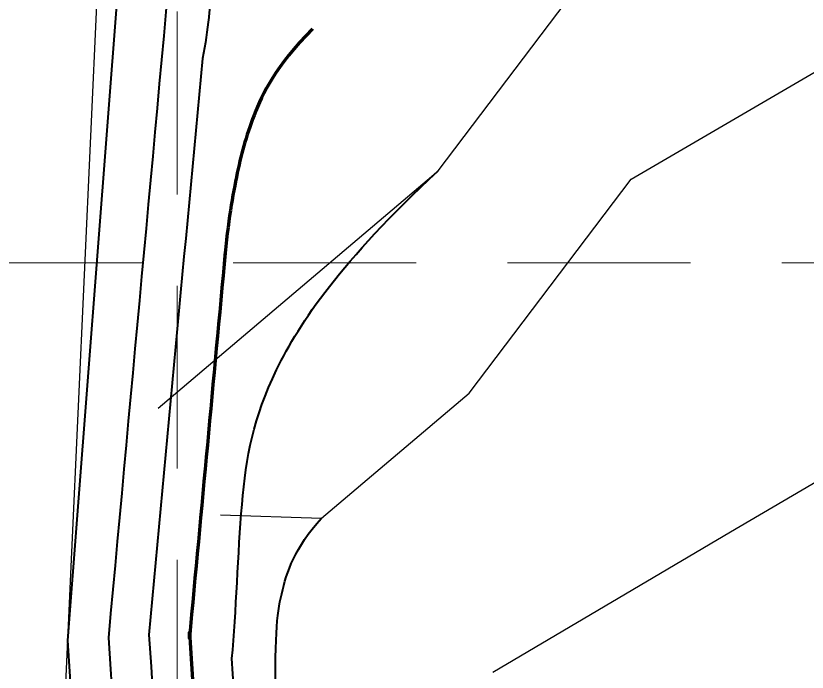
# Model space of a CAD drawing. Header units: feet. Extents: x 10084 to 13321, y 3329 to 8503.
# Drawn here: x 11686.8 to 11764.7, y 5633.7 to 5698.4 of the extents above; entities that cross this region are included whole.
import ezdxf

# ---------------------------------------------------------------- set-up
doc = ezdxf.new("R2010")
doc.units = ezdxf.units.FT
doc.header["$LTSCALE"] = 40
doc.header["$MEASUREMENT"] = 0
for name, pattern in [('( Dashdot )', [1.001, 0.5, -0.25, 0.001, -0.25]), ('DASHED', [0.75, 0.5, -0.25]), ('HIDDEN', [0.375, 0.25, -0.125])]:
    doc.linetypes.add(name, pattern=pattern)
for name, color, linetype in [('CONT-L', 55, 'Continuous'), ('GRID', 254, 'DASHED'), ('Level 1', 7, 'Continuous'), ('ROW', 3, '( Dashdot )')]:
    doc.layers.add(name, color=color, linetype=linetype)

msp = doc.modelspace()

# ---------------------------------------------------------------- linework, layer by layer
at = {"layer": 'CONT-L', "color": 5, "extrusion": (0.797468, -0.603361, 0), "elevation": 5924.066}
msp.add_lwpolyline([(11608.571, 554), (11672.724, 554)], dxfattribs=at)
at = {"layer": 'CONT-L', "color": 5, "extrusion": (0.505138, -0.863038, 0)}
for points, elevation in [([(13008.784, 553), (13043.905, 553)], 1030.036), ([(12999.686, 552), (13026.879, 552)], 1064.942)]:
    msp.add_lwpolyline(points, dxfattribs=dict(at, elevation=elevation))
at = {"layer": 'CONT-L', "color": 5, "extrusion": (0.646515, -0.762901, 0), "elevation": 3246.948}
msp.add_lwpolyline([(12585.7, 554), (12621.839, 554)], dxfattribs=at)
at = {"layer": 'CONT-L', "color": 5, "elevation": 553}
for points in [[(11731.452, 5661.211), (11747.39, 5682.277)], [(11716.929, 5648.904), (11731.452, 5661.211)], [(11706.967, 5649.211), (11716.929, 5648.904)]]:
    msp.add_lwpolyline(points, dxfattribs=at)
at = {"layer": 'CONT-L', "color": 5, "extrusion": (-0.508926, 0.86081, 0), "elevation": -1122.057}
msp.add_lwpolyline([(-12967.717, 552), (-12994.881, 552)], dxfattribs=at)
at = {"layer": 'GRID', "color": 252, "linetype": 'HIDDEN', "lineweight": 0, "ltscale": 1.8}
for p, q in [((11702.723, 3736.778), (11702.723, 8418.163)), ((10169.237, 5674.03), (13236.209, 5674.03))]:
    msp.add_line(p, q, dxfattribs=at)
at = {"layer": 'Level 1', "color": 5, "linetype": 'Continuous', "lineweight": 40}
msp.add_line((11691.957, 5636.846), (11710.679, 5880.176), dxfattribs=at)
for points, knots in [([(11714.364, 5742.49), (11709.676, 5734.838), (11705.565, 5729.023), (11704.006, 5722.641), (11702.922, 5712.991), (11700.597, 5687.702), (11698.272, 5662.413), (11695.947, 5637.124), (11698.266, 5603.849), (11695.928, 5565.633), (11696.271, 5542.281), (11696.461, 5533.156)], [0, 0, 0, 0, 0.166667, 0.333333, 0.333333, 0.333333, 0.666667, 0.666667, 0.666667, 0.860203, 1, 1, 1, 1]), ([(11711.899, 5717.739), (11709.557, 5713.593), (11707.289, 5708.486), (11706.041, 5702.018), (11705.815, 5697.025), (11705.197, 5694.161), (11703.444, 5675.241), (11701.691, 5656.322), (11699.937, 5637.402), (11702.275, 5603.866), (11699.555, 5559.424), (11700.523, 5533.286), (11700.742, 5519.077), (11700.767, 5517.18)], [0, 0, 0, 0, 0.111111, 0.222222, 0.333333, 0.333333, 0.333333, 0.666667, 0.666667, 0.666667, 0.821319, 0.975971, 1, 1, 1, 1]), ([(11708.762, 5517.791), (11708.738, 5519.536), (11708.52, 5533.505), (11707.577, 5558.984), (11710.215, 5602.635), (11708.112, 5635.076), (11708.54, 5639.624), (11708.832, 5651.318), (11710.877, 5662.427), (11718.766, 5674.12), (11728.415, 5683.112)], [0, 0, 0, 0, 0.03399, 0.270361, 0.5, 0.5, 0.5, 0.666667, 0.833333, 1, 1, 1, 1]), ([(11712.458, 5533.772), (11712.276, 5542.658), (11711.98, 5564.57), (11714.069, 5600.067), (11712.445, 5629.049), (11712.445, 5629.049), (11712.445, 5629.049), (11712.445, 5629.049), (11712.276, 5637.383), (11712.753, 5641.24), (11714.262, 5645.957), (11716.929, 5648.904)], [0, 0, 0, 0, 0.145856, 0.333333, 0.333333, 0.333333, 0.666667, 0.666667, 0.666667, 0.833333, 1, 1, 1, 1]), ([(11692.772, 5516.559), (11692.745, 5518.611), (11692.525, 5533.064), (11691.546, 5559.521), (11694.258, 5603.832), (11691.957, 5636.846)], [0, 0, 0, 0, 0.077101, 0.538551, 1, 1, 1, 1])]:
    msp.add_open_spline(points, degree=3, knots=knots, dxfattribs=at)
at = {"layer": 'Level 1', "color": 5, "linetype": 'Continuous', "lineweight": 70}
msp.add_open_spline([(11716.026, 5697.087), (11712.351, 5693.326), (11709.919, 5688.156), (11708.551, 5682.986), (11707.64, 5677.511), (11707.304, 5673.546)], degree=3, dxfattribs=at)
msp.add_open_spline([(11707.452, 5675.144), (11706.275, 5662.441), (11705.097, 5649.737), (11703.92, 5637.033), (11703.923, 5637.249), (11703.925, 5637.464), (11703.928, 5637.68), (11706.283, 5603.883), (11703.94, 5565.597), (11704.275, 5542.359), (11704.463, 5533.31)], degree=3, knots=[0, 0, 0, 0, 0.333333, 0.333333, 0.333333, 0.666667, 0.666667, 0.666667, 0.860417, 1, 1, 1, 1], dxfattribs=at)
at = {"layer": 'ROW', "color": 7, "linetype": 'Continuous'}
msp.add_line((11682.184, 5421.377), (11708.26, 5996.298), dxfattribs=at)

doc.saveas('drawing.dxf')
